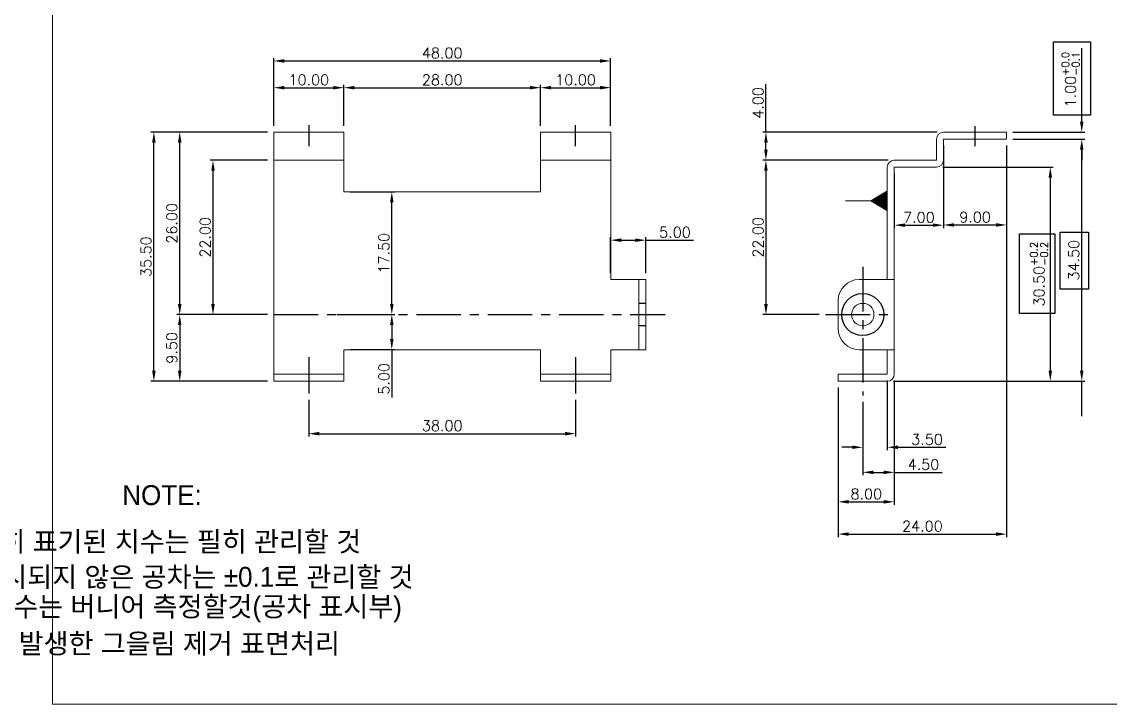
# Model space of a CAD drawing. Header units: millimetres. Extents: x 15 to 865, y 42 to 235.
# Drawn here: x 584.6 to 739.7, y 42.2 to 139.5 of the extents above; entities that cross this region are included whole.
import ezdxf

# ---------------------------------------------------------------- set-up
doc = ezdxf.new("R2010")
doc.units = ezdxf.units.MM
doc.header["$LTSCALE"] = 0.5
doc.linetypes.add('CENTERX2', pattern=[20.32, 12.7, -2.54, 2.54, -2.54])
doc.linetypes.add('HIDDEN', pattern=[1.905, 1.27, -0.635])
doc.layers.add('4', color=2, linetype='HIDDEN')
doc.layers.add('CENTER', color=1, linetype='CENTERX2')
doc.styles.add('USER2', font='SIMPLEX.SHX')
doc.dimstyles.new('BASE60', dxfattribs={"dimscale": 0.6, "dimtxt": 2.5, "dimasz": 2.5, "dimexe": 0.7, "dimexo": 1.5, "dimtad": 1, "dimzin": 1, "dimdsep": 46, "dimtxsty": 'USER2', "dimcen": 0, "dimclrd": 6, "dimclre": 6, "dimclrt": 3, "dimadec": 0, "dimazin": 0, "dimtfac": 1, "dimtofl": 0, "dimtmove": 0, "dimatfit": 3, "dimfxl": 1, "dimtolj": 1, "dimtzin": 0, "dimlwe": -1, "dimarcsym": 0})

# ---------------------------------------------------------------- blocks, each defined once
blk = doc.blocks.new('*D132')
at = {"layer": '4', "color": 6, "linetype": 'ByBlock'}
for p, q in [((620.5, 124.67), (620.5, 134.33)), ((668.5, 124.67), (668.5, 134.33))]:
    blk.add_line(p, q, dxfattribs=at)
at = {"layer": '4', "color": 6, "linetype": 'ByBlock', "lineweight": -2}
blk.add_line((622, 133.91), (667, 133.91), dxfattribs=at)
at = {"layer": '4', "color": 6, "linetype": 'ByBlock'}
for points in [[(622, 134.16), (622, 133.66), (620.5, 133.91)], [(667, 134.16), (667, 133.66), (668.5, 133.91)]]:
    blk.add_solid(points, dxfattribs=at)
at = {"layer": 'Defpoints', "color": 0, "linetype": 'ByBlock'}
for p in [(668.5, 133.91), (620.5, 123.77), (668.5, 123.77)]:
    blk.add_point(p, dxfattribs=at)
at = {"layer": '4', "color": 3, "linetype": 'ByBlock', "insert": (644.5, 135.04), "char_height": 1.5, "attachment_point": 5, "style": 'USER2'}
blk.add_mtext('\\A1;48.00', dxfattribs=at)
blk = doc.blocks.new('*D133')
at = {"layer": '4', "color": 6, "linetype": 'ByBlock'}
for p, q in [((620.5, 124.67), (620.5, 130.52)), ((630.5, 124.67), (630.5, 130.52))]:
    blk.add_line(p, q, dxfattribs=at)
at = {"layer": '4', "color": 6, "linetype": 'ByBlock', "lineweight": -2}
blk.add_line((622, 130.1), (629, 130.1), dxfattribs=at)
at = {"layer": '4', "color": 6, "linetype": 'ByBlock'}
for points in [[(622, 130.35), (622, 129.85), (620.5, 130.1)], [(629, 130.35), (629, 129.85), (630.5, 130.1)]]:
    blk.add_solid(points, dxfattribs=at)
at = {"layer": 'Defpoints', "color": 0, "linetype": 'ByBlock'}
for p in [(630.5, 130.1), (620.5, 123.77), (630.5, 123.77)]:
    blk.add_point(p, dxfattribs=at)
at = {"layer": '4', "color": 3, "linetype": 'ByBlock', "insert": (625.5, 131.22), "char_height": 1.5, "attachment_point": 5, "style": 'USER2'}
blk.add_mtext('\\A1;10.00', dxfattribs=at)
blk = doc.blocks.new('*D134')
at = {"layer": '4', "color": 6, "linetype": 'ByBlock'}
for p, q in [((630.5, 124.67), (630.5, 130.52)), ((658.5, 124.67), (658.5, 130.52))]:
    blk.add_line(p, q, dxfattribs=at)
at = {"layer": '4', "color": 6, "linetype": 'ByBlock', "lineweight": -2}
blk.add_line((632, 130.1), (657, 130.1), dxfattribs=at)
at = {"layer": '4', "color": 6, "linetype": 'ByBlock'}
for points in [[(632, 130.35), (632, 129.85), (630.5, 130.1)], [(657, 130.35), (657, 129.85), (658.5, 130.1)]]:
    blk.add_solid(points, dxfattribs=at)
at = {"layer": 'Defpoints', "color": 0, "linetype": 'ByBlock'}
for p in [(658.5, 130.1), (630.5, 123.77), (658.5, 123.77)]:
    blk.add_point(p, dxfattribs=at)
at = {"layer": '4', "color": 3, "linetype": 'ByBlock', "insert": (644.5, 131.22), "char_height": 1.5, "attachment_point": 5, "style": 'USER2'}
blk.add_mtext('\\A1;28.00', dxfattribs=at)
blk = doc.blocks.new('*D135')
at = {"layer": '4', "color": 6, "linetype": 'ByBlock'}
for p, q in [((658.5, 124.67), (658.5, 130.52)), ((668.5, 124.67), (668.5, 130.52))]:
    blk.add_line(p, q, dxfattribs=at)
at = {"layer": '4', "color": 6, "linetype": 'ByBlock', "lineweight": -2}
blk.add_line((660, 130.1), (667, 130.1), dxfattribs=at)
at = {"layer": '4', "color": 6, "linetype": 'ByBlock'}
for points in [[(660, 130.35), (660, 129.85), (658.5, 130.1)], [(667, 130.35), (667, 129.85), (668.5, 130.1)]]:
    blk.add_solid(points, dxfattribs=at)
at = {"layer": 'Defpoints', "color": 0, "linetype": 'ByBlock'}
for p in [(668.5, 130.1), (658.5, 123.77), (668.5, 123.77)]:
    blk.add_point(p, dxfattribs=at)
at = {"layer": '4', "color": 3, "linetype": 'ByBlock', "insert": (663.5, 131.22), "char_height": 1.5, "attachment_point": 5, "style": 'USER2'}
blk.add_mtext('\\A1;10.00', dxfattribs=at)
blk = doc.blocks.new('*D136')
at = {"layer": '4', "color": 6, "linetype": 'ByBlock'}
for p, q in [((631.4, 115.27), (637.74, 115.27)), ((629.56, 97.77), (637.74, 97.77))]:
    blk.add_line(p, q, dxfattribs=at)
at = {"layer": '4', "color": 6, "linetype": 'ByBlock', "lineweight": -2}
blk.add_line((637.32, 99.27), (637.32, 113.77), dxfattribs=at)
at = {"layer": '4', "color": 6, "linetype": 'ByBlock'}
for points in [[(637.07, 113.77), (637.57, 113.77), (637.32, 115.27)], [(637.07, 99.27), (637.57, 99.27), (637.32, 97.77)]]:
    blk.add_solid(points, dxfattribs=at)
at = {"layer": 'Defpoints', "color": 0, "linetype": 'ByBlock'}
for p in [(630.5, 115.27), (637.32, 115.27), (628.66, 97.77)]:
    blk.add_point(p, dxfattribs=at)
at = {"layer": '4', "color": 3, "linetype": 'ByBlock', "insert": (636.2, 106.52), "char_height": 1.5, "attachment_point": 5, "rotation": 90, "style": 'USER2'}
blk.add_mtext('\\A1;17.50', dxfattribs=at)
blk = doc.blocks.new('*D137')
at = {"layer": '4', "color": 6, "linetype": 'ByBlock'}
for p, q in [((629.56, 97.77), (637.74, 97.77)), ((631.4, 92.77), (637.74, 92.77))]:
    blk.add_line(p, q, dxfattribs=at)
at = {"layer": '4', "color": 6, "linetype": 'ByBlock', "lineweight": -2}
for p, q in [((637.32, 96.27), (637.32, 94.27)), ((637.32, 92.77), (637.32, 85.95))]:
    blk.add_line(p, q, dxfattribs=at)
at = {"layer": '4', "color": 6, "linetype": 'ByBlock'}
for points in [[(637.07, 96.27), (637.57, 96.27), (637.32, 97.77)], [(637.07, 94.27), (637.57, 94.27), (637.32, 92.77)]]:
    blk.add_solid(points, dxfattribs=at)
at = {"layer": 'Defpoints', "color": 0, "linetype": 'ByBlock'}
for p in [(628.66, 97.77), (630.5, 92.77), (637.32, 92.77)]:
    blk.add_point(p, dxfattribs=at)
at = {"layer": '4', "color": 3, "linetype": 'ByBlock', "insert": (636.2, 88.61), "char_height": 1.5, "attachment_point": 5, "rotation": 90, "style": 'USER2'}
blk.add_mtext('\\A1;5.00', dxfattribs=at)
blk = doc.blocks.new('*D138')
at = {"layer": '4', "color": 6, "linetype": 'ByBlock'}
for p, q in [((619.6, 97.77), (606.69, 97.77)), ((619.6, 88.27), (606.69, 88.27))]:
    blk.add_line(p, q, dxfattribs=at)
at = {"layer": '4', "color": 6, "linetype": 'ByBlock', "lineweight": -2}
blk.add_line((607.11, 96.27), (607.11, 89.77), dxfattribs=at)
at = {"layer": '4', "color": 6, "linetype": 'ByBlock'}
for points in [[(606.86, 96.27), (607.36, 96.27), (607.11, 97.77)], [(606.86, 89.77), (607.36, 89.77), (607.11, 88.27)]]:
    blk.add_solid(points, dxfattribs=at)
at = {"layer": 'Defpoints', "color": 0, "linetype": 'ByBlock'}
for p in [(620.5, 97.77), (607.11, 88.27), (620.5, 88.27)]:
    blk.add_point(p, dxfattribs=at)
at = {"layer": '4', "color": 3, "linetype": 'ByBlock', "insert": (605.99, 93.02), "char_height": 1.5, "attachment_point": 5, "rotation": 90, "style": 'USER2'}
blk.add_mtext('\\A1;9.50', dxfattribs=at)
blk = doc.blocks.new('*D139')
at = {"layer": '4', "color": 6, "linetype": 'ByBlock'}
for p, q in [((619.6, 123.77), (606.69, 123.77)), ((619.6, 97.77), (606.69, 97.77))]:
    blk.add_line(p, q, dxfattribs=at)
at = {"layer": '4', "color": 6, "linetype": 'ByBlock', "lineweight": -2}
blk.add_line((607.11, 99.27), (607.11, 122.27), dxfattribs=at)
at = {"layer": '4', "color": 6, "linetype": 'ByBlock'}
for points in [[(606.86, 122.27), (607.36, 122.27), (607.11, 123.77)], [(606.86, 99.27), (607.36, 99.27), (607.11, 97.77)]]:
    blk.add_solid(points, dxfattribs=at)
at = {"layer": 'Defpoints', "color": 0, "linetype": 'ByBlock'}
for p in [(607.11, 123.77), (620.5, 123.77), (620.5, 97.77)]:
    blk.add_point(p, dxfattribs=at)
at = {"layer": '4', "color": 3, "linetype": 'ByBlock', "insert": (605.99, 110.77), "char_height": 1.5, "attachment_point": 5, "rotation": 90, "style": 'USER2'}
blk.add_mtext('\\A1;26.00', dxfattribs=at)
blk = doc.blocks.new('*D140')
at = {"layer": '4', "color": 6, "linetype": 'ByBlock'}
for p, q in [((619.6, 119.77), (611.43, 119.77)), ((619.6, 97.77), (611.43, 97.77))]:
    blk.add_line(p, q, dxfattribs=at)
at = {"layer": '4', "color": 6, "linetype": 'ByBlock', "lineweight": -2}
blk.add_line((611.85, 99.27), (611.85, 118.27), dxfattribs=at)
at = {"layer": '4', "color": 6, "linetype": 'ByBlock'}
for points in [[(611.6, 118.27), (612.1, 118.27), (611.85, 119.77)], [(611.6, 99.27), (612.1, 99.27), (611.85, 97.77)]]:
    blk.add_solid(points, dxfattribs=at)
at = {"layer": 'Defpoints', "color": 0, "linetype": 'ByBlock'}
for p in [(611.85, 119.77), (620.5, 119.77), (620.5, 97.77)]:
    blk.add_point(p, dxfattribs=at)
at = {"layer": '4', "color": 3, "linetype": 'ByBlock', "insert": (610.73, 108.77), "char_height": 1.5, "attachment_point": 5, "rotation": 90, "style": 'USER2'}
blk.add_mtext('\\A1;22.00', dxfattribs=at)
blk = doc.blocks.new('*D141')
at = {"layer": '4', "color": 6, "linetype": 'ByBlock'}
for p, q in [((668.5, 103.67), (668.5, 108.79)), ((673.5, 103.67), (673.5, 108.79))]:
    blk.add_line(p, q, dxfattribs=at)
at = {"layer": '4', "color": 6, "linetype": 'ByBlock', "lineweight": -2}
for p, q in [((670, 108.37), (672, 108.37)), ((673.5, 108.37), (680.32, 108.37))]:
    blk.add_line(p, q, dxfattribs=at)
at = {"layer": '4', "color": 6, "linetype": 'ByBlock'}
for points in [[(670, 108.62), (670, 108.12), (668.5, 108.37)], [(672, 108.62), (672, 108.12), (673.5, 108.37)]]:
    blk.add_solid(points, dxfattribs=at)
at = {"layer": 'Defpoints', "color": 0, "linetype": 'ByBlock'}
for p in [(673.5, 108.37), (668.5, 102.77), (673.5, 102.77)]:
    blk.add_point(p, dxfattribs=at)
at = {"layer": '4', "color": 3, "linetype": 'ByBlock', "insert": (677.66, 109.5), "char_height": 1.5, "attachment_point": 5, "style": 'USER2'}
blk.add_mtext('\\A1;5.00', dxfattribs=at)
blk = doc.blocks.new('*D142')
at = {"layer": '4', "color": 6, "linetype": 'ByBlock'}
for p, q in [((708.91, 117.87), (708.91, 110.09)), ((715.91, 118.87), (715.91, 110.09))]:
    blk.add_line(p, q, dxfattribs=at)
at = {"layer": '4', "color": 6, "linetype": 'ByBlock', "lineweight": -2}
blk.add_line((710.41, 110.51), (714.41, 110.51), dxfattribs=at)
at = {"layer": '4', "color": 6, "linetype": 'ByBlock'}
for points in [[(710.41, 110.76), (710.41, 110.26), (708.91, 110.51)], [(714.41, 110.76), (714.41, 110.26), (715.91, 110.51)]]:
    blk.add_solid(points, dxfattribs=at)
at = {"layer": 'Defpoints', "color": 0, "linetype": 'ByBlock'}
for p in [(715.91, 119.77), (708.91, 118.77), (715.91, 110.51)]:
    blk.add_point(p, dxfattribs=at)
at = {"layer": '4', "color": 3, "linetype": 'ByBlock', "insert": (712.41, 111.63), "char_height": 1.5, "attachment_point": 5, "style": 'USER2'}
blk.add_mtext('\\A1;7.00', dxfattribs=at)
blk = doc.blocks.new('*D143')
at = {"layer": '4', "color": 6, "linetype": 'ByBlock', "lineweight": -2}
for p, q in [((690.62, 123.77), (690.62, 130.59)), ((690.62, 121.27), (690.62, 122.27))]:
    blk.add_line(p, q, dxfattribs=at)
at = {"layer": '4', "color": 6, "linetype": 'ByBlock'}
for p, q in [((715.01, 123.77), (690.2, 123.77)), ((708.01, 119.77), (690.2, 119.77))]:
    blk.add_line(p, q, dxfattribs=at)
for points in [[(690.37, 122.27), (690.87, 122.27), (690.62, 123.77)], [(690.37, 121.27), (690.87, 121.27), (690.62, 119.77)]]:
    blk.add_solid(points, dxfattribs=at)
at = {"layer": 'Defpoints', "color": 0, "linetype": 'ByBlock'}
for p in [(690.62, 123.77), (715.91, 123.77), (708.91, 119.77)]:
    blk.add_point(p, dxfattribs=at)
at = {"layer": '4', "color": 3, "linetype": 'ByBlock', "insert": (689.5, 127.93), "char_height": 1.5, "attachment_point": 5, "rotation": 90, "style": 'USER2'}
blk.add_mtext('\\A1;4.00', dxfattribs=at)
blk = doc.blocks.new('*D144')
at = {"layer": '4', "color": 6, "linetype": 'ByBlock'}
for p, q in [((715.91, 121.87), (715.91, 110.12)), ((724.91, 121.87), (724.91, 110.12))]:
    blk.add_line(p, q, dxfattribs=at)
at = {"layer": '4', "color": 6, "linetype": 'ByBlock', "lineweight": -2}
blk.add_line((717.41, 110.54), (723.41, 110.54), dxfattribs=at)
at = {"layer": '4', "color": 6, "linetype": 'ByBlock'}
for points in [[(717.41, 110.79), (717.41, 110.29), (715.91, 110.54)], [(723.41, 110.79), (723.41, 110.29), (724.91, 110.54)]]:
    blk.add_solid(points, dxfattribs=at)
at = {"layer": 'Defpoints', "color": 0, "linetype": 'ByBlock'}
for p in [(715.91, 122.77), (724.91, 122.77), (724.91, 110.54)]:
    blk.add_point(p, dxfattribs=at)
at = {"layer": '4', "color": 3, "linetype": 'ByBlock', "insert": (720.41, 111.66), "char_height": 1.5, "attachment_point": 5, "style": 'USER2'}
blk.add_mtext('\\A1;9.00', dxfattribs=at)
blk = doc.blocks.new('*D145')
at = {"layer": '4', "color": 6, "linetype": 'ByBlock'}
for p, q in [((708.01, 119.77), (690.2, 119.77)), ((698.2, 97.77), (690.2, 97.77))]:
    blk.add_line(p, q, dxfattribs=at)
at = {"layer": '4', "color": 6, "linetype": 'ByBlock', "lineweight": -2}
blk.add_line((690.62, 118.27), (690.62, 99.27), dxfattribs=at)
at = {"layer": '4', "color": 6, "linetype": 'ByBlock'}
for points in [[(690.37, 118.27), (690.87, 118.27), (690.62, 119.77)], [(690.37, 99.27), (690.87, 99.27), (690.62, 97.77)]]:
    blk.add_solid(points, dxfattribs=at)
at = {"layer": 'Defpoints', "color": 0, "linetype": 'ByBlock'}
for p in [(708.91, 119.77), (690.62, 97.77), (699.1, 97.77)]:
    blk.add_point(p, dxfattribs=at)
at = {"layer": '4', "color": 3, "linetype": 'ByBlock', "insert": (689.5, 108.77), "char_height": 1.5, "attachment_point": 5, "rotation": 90, "style": 'USER2'}
blk.add_mtext('\\A1;22.00', dxfattribs=at)
blk = doc.blocks.new('*D146')
at = {"layer": '4', "color": 6, "linetype": 'ByBlock'}
for p, q in [((625.5, 85.6), (625.5, 80.38)), ((663.5, 85.6), (663.5, 80.38))]:
    blk.add_line(p, q, dxfattribs=at)
at = {"layer": '4', "color": 6, "linetype": 'ByBlock', "lineweight": -2}
blk.add_line((627, 80.8), (662, 80.8), dxfattribs=at)
at = {"layer": '4', "color": 6, "linetype": 'ByBlock'}
for points in [[(627, 81.05), (627, 80.55), (625.5, 80.8)], [(662, 81.05), (662, 80.55), (663.5, 80.8)]]:
    blk.add_solid(points, dxfattribs=at)
at = {"layer": 'Defpoints', "color": 0, "linetype": 'ByBlock'}
for p in [(625.5, 86.5), (663.5, 86.5), (663.5, 80.8)]:
    blk.add_point(p, dxfattribs=at)
at = {"layer": '4', "color": 3, "linetype": 'ByBlock', "insert": (644.5, 81.93), "char_height": 1.5, "attachment_point": 5, "style": 'USER2'}
blk.add_mtext('\\A1;38.00', dxfattribs=at)
blk = doc.blocks.new('*D147')
at = {"layer": '4', "color": 6, "linetype": 'ByBlock'}
for p, q in [((715.81, 118.77), (731.55, 118.77)), ((708.81, 88.27), (731.55, 88.27))]:
    blk.add_line(p, q, dxfattribs=at)
at = {"layer": '4', "color": 6, "linetype": 'ByBlock', "lineweight": -2}
blk.add_line((731.13, 117.27), (731.13, 89.77), dxfattribs=at)
at = {"layer": '4', "color": 6, "linetype": 'ByBlock'}
for points in [[(730.88, 117.27), (731.38, 117.27), (731.13, 118.77)], [(730.88, 89.77), (731.38, 89.77), (731.13, 88.27)]]:
    blk.add_solid(points, dxfattribs=at)
at = {"layer": 'Defpoints', "color": 0, "linetype": 'ByBlock'}
for p in [(714.91, 118.77), (707.91, 88.27), (731.13, 88.27)]:
    blk.add_point(p, dxfattribs=at)
at = {"layer": '4', "color": 3, "linetype": 'ByBlock', "insert": (729.53, 103.52), "char_height": 1.5, "attachment_point": 5, "rotation": 90, "style": 'USER2'}
blk.add_mtext('\\A1;30.50{\\H0.7x;\\S+0.2^ -0.2;}', dxfattribs=at)
blk = doc.blocks.new('*D148')
at = {"layer": '4', "color": 6, "linetype": 'ByBlock'}
for p, q in [((725.81, 122.77), (736.03, 122.77)), ((708.81, 88.27), (736.03, 88.27))]:
    blk.add_line(p, q, dxfattribs=at)
at = {"layer": '4', "color": 6, "linetype": 'ByBlock', "lineweight": -2}
blk.add_line((735.61, 89.77), (735.61, 121.27), dxfattribs=at)
at = {"layer": '4', "color": 6, "linetype": 'ByBlock'}
for points in [[(735.36, 121.27), (735.86, 121.27), (735.61, 122.77)], [(735.36, 89.77), (735.86, 89.77), (735.61, 88.27)]]:
    blk.add_solid(points, dxfattribs=at)
at = {"layer": 'Defpoints', "color": 0, "linetype": 'ByBlock'}
for p in [(724.91, 122.77), (735.61, 122.77), (707.91, 88.27)]:
    blk.add_point(p, dxfattribs=at)
at = {"layer": '4', "color": 3, "linetype": 'ByBlock', "insert": (734.49, 105.52), "char_height": 1.5, "attachment_point": 5, "rotation": 90, "style": 'USER2'}
blk.add_mtext('\\A1;34.50', dxfattribs=at)
blk = doc.blocks.new('*D149')
at = {"layer": '4', "color": 6, "linetype": 'ByBlock', "lineweight": -2}
for p, q in [((735.61, 125.27), (735.61, 135.73)), ((735.61, 121.27), (735.61, 119.77))]:
    blk.add_line(p, q, dxfattribs=at)
at = {"layer": '4', "color": 6, "linetype": 'ByBlock'}
for p, q in [((725.81, 123.77), (736.03, 123.77)), ((725.81, 122.77), (736.03, 122.77))]:
    blk.add_line(p, q, dxfattribs=at)
for points in [[(735.36, 125.27), (735.86, 125.27), (735.61, 123.77)], [(735.36, 121.27), (735.86, 121.27), (735.61, 122.77)]]:
    blk.add_solid(points, dxfattribs=at)
at = {"layer": 'Defpoints', "color": 0, "linetype": 'ByBlock'}
for p in [(724.91, 123.77), (724.91, 122.77), (735.61, 123.77)]:
    blk.add_point(p, dxfattribs=at)
at = {"layer": '4', "color": 3, "linetype": 'ByBlock', "insert": (734.01, 131.25), "char_height": 1.5, "attachment_point": 5, "rotation": 90, "style": 'USER2'}
blk.add_mtext('\\A1;1.00{\\H0.7x;\\S+0.0^ -0.1;}', dxfattribs=at)
blk = doc.blocks.new('*D150')
at = {"layer": '4', "color": 6, "linetype": 'ByBlock'}
for p, q in [((707.91, 88.37), (707.91, 78.44)), ((704.41, 85.36), (704.41, 78.44))]:
    blk.add_line(p, q, dxfattribs=at)
at = {"layer": '4', "color": 6, "linetype": 'ByBlock', "lineweight": -2}
for p, q in [((702.91, 78.86), (701.41, 78.86)), ((709.41, 78.86), (716.23, 78.86))]:
    blk.add_line(p, q, dxfattribs=at)
at = {"layer": '4', "color": 6, "linetype": 'ByBlock'}
for points in [[(702.91, 79.11), (702.91, 78.61), (704.41, 78.86)], [(709.41, 79.11), (709.41, 78.61), (707.91, 78.86)]]:
    blk.add_solid(points, dxfattribs=at)
at = {"layer": 'Defpoints', "color": 0, "linetype": 'ByBlock'}
for p in [(707.91, 89.27), (704.41, 86.26), (707.91, 78.86)]:
    blk.add_point(p, dxfattribs=at)
at = {"layer": '4', "color": 3, "linetype": 'ByBlock', "insert": (713.57, 79.98), "char_height": 1.5, "attachment_point": 5, "style": 'USER2'}
blk.add_mtext('\\A1;3.50', dxfattribs=at)
blk = doc.blocks.new('*D151')
at = {"layer": '4', "color": 6, "linetype": 'ByBlock'}
for p, q in [((708.91, 88.37), (708.91, 74.87)), ((704.41, 85.36), (704.41, 74.87))]:
    blk.add_line(p, q, dxfattribs=at)
at = {"layer": '4', "color": 6, "linetype": 'ByBlock', "lineweight": -2}
for p, q in [((705.91, 75.29), (707.41, 75.29)), ((708.91, 75.29), (715.73, 75.29))]:
    blk.add_line(p, q, dxfattribs=at)
at = {"layer": '4', "color": 6, "linetype": 'ByBlock'}
for points in [[(705.91, 75.54), (705.91, 75.04), (704.41, 75.29)], [(707.41, 75.54), (707.41, 75.04), (708.91, 75.29)]]:
    blk.add_solid(points, dxfattribs=at)
at = {"layer": 'Defpoints', "color": 0, "linetype": 'ByBlock'}
for p in [(708.91, 89.27), (704.41, 86.26), (708.91, 75.29)]:
    blk.add_point(p, dxfattribs=at)
at = {"layer": '4', "color": 3, "linetype": 'ByBlock', "insert": (713.07, 76.41), "char_height": 1.5, "attachment_point": 5, "style": 'USER2'}
blk.add_mtext('\\A1;4.50', dxfattribs=at)
blk = doc.blocks.new('*D152')
at = {"layer": '4', "color": 6, "linetype": 'ByBlock'}
for p, q in [((700.91, 87.37), (700.91, 70.67)), ((708.91, 88.37), (708.91, 70.67))]:
    blk.add_line(p, q, dxfattribs=at)
at = {"layer": '4', "color": 6, "linetype": 'ByBlock', "lineweight": -2}
blk.add_line((702.41, 71.09), (707.41, 71.09), dxfattribs=at)
at = {"layer": '4', "color": 6, "linetype": 'ByBlock'}
for points in [[(702.41, 71.34), (702.41, 70.84), (700.91, 71.09)], [(707.41, 71.34), (707.41, 70.84), (708.91, 71.09)]]:
    blk.add_solid(points, dxfattribs=at)
at = {"layer": 'Defpoints', "color": 0, "linetype": 'ByBlock'}
for p in [(708.91, 89.27), (700.91, 88.27), (708.91, 71.09)]:
    blk.add_point(p, dxfattribs=at)
at = {"layer": '4', "color": 3, "linetype": 'ByBlock', "insert": (704.91, 72.21), "char_height": 1.5, "attachment_point": 5, "style": 'USER2'}
blk.add_mtext('\\A1;8.00', dxfattribs=at)
blk = doc.blocks.new('*D176')
at = {"layer": '4', "color": 6, "linetype": 'ByBlock'}
for p, q in [((619.6, 123.77), (603.01, 123.77)), ((619.6, 88.27), (603.01, 88.27))]:
    blk.add_line(p, q, dxfattribs=at)
at = {"layer": '4', "color": 6, "linetype": 'ByBlock', "lineweight": -2}
blk.add_line((603.43, 89.77), (603.43, 122.27), dxfattribs=at)
at = {"layer": '4', "color": 6, "linetype": 'ByBlock'}
for points in [[(603.18, 122.27), (603.68, 122.27), (603.43, 123.77)], [(603.18, 89.77), (603.68, 89.77), (603.43, 88.27)]]:
    blk.add_solid(points, dxfattribs=at)
at = {"layer": 'Defpoints', "color": 0, "linetype": 'ByBlock'}
for p in [(603.43, 123.77), (620.5, 123.77), (620.5, 88.27)]:
    blk.add_point(p, dxfattribs=at)
at = {"layer": '4', "color": 3, "linetype": 'ByBlock', "insert": (602.3, 106.02), "char_height": 1.5, "attachment_point": 5, "rotation": 90, "style": 'USER2'}
blk.add_mtext('\\A1;35.50', dxfattribs=at)
blk = doc.blocks.new('*D177')
at = {"layer": '4', "color": 6, "linetype": 'ByBlock'}
for p, q in [((724.91, 121.87), (724.91, 66.07)), ((700.91, 87.37), (700.91, 66.07))]:
    blk.add_line(p, q, dxfattribs=at)
at = {"layer": '4', "color": 6, "linetype": 'ByBlock', "lineweight": -2}
blk.add_line((702.41, 66.49), (723.41, 66.49), dxfattribs=at)
at = {"layer": '4', "color": 6, "linetype": 'ByBlock'}
for points in [[(702.41, 66.74), (702.41, 66.24), (700.91, 66.49)], [(723.41, 66.74), (723.41, 66.24), (724.91, 66.49)]]:
    blk.add_solid(points, dxfattribs=at)
at = {"layer": 'Defpoints', "color": 0, "linetype": 'ByBlock'}
for p in [(724.91, 122.77), (700.91, 88.27), (724.91, 66.49)]:
    blk.add_point(p, dxfattribs=at)
at = {"layer": '4', "color": 3, "linetype": 'ByBlock', "insert": (712.91, 67.62), "char_height": 1.5, "attachment_point": 5, "style": 'USER2'}
blk.add_mtext('\\A1;24.00', dxfattribs=at)

msp = doc.modelspace()

# ---------------------------------------------------------------- linework, layer by layer
at = {"color": 6, "lineweight": 9}
for p, q in [((589.004, 234.77), (589.004, 42.245)), ((701.934, 113.978), (707.911, 113.978)), ((865.277, 42.245), (589.004, 42.245))]:
    msp.add_line(p, q, dxfattribs=at)
at = {"color": 7, "linetype": 'Continuous', "lineweight": 15}
for p, q in [((620.502, 88.268), (620.502, 123.768)), ((630.502, 123.768), (620.502, 123.768)), ((630.502, 115.268), (630.502, 123.768)), ((658.502, 123.768), (668.502, 123.768)), ((658.502, 123.768), (658.502, 115.268)), ((668.502, 123.768), (668.502, 102.768)), ((714.911, 122.768), (714.911, 119.768)), ((723.911, 123.768), (715.911, 123.768)), ((723.911, 122.768), (715.911, 122.768)), ((715.911, 122.768), (715.911, 119.768)), ((723.911, 123.768), (724.911, 123.768)), ((724.911, 122.768), (723.911, 122.768)), ((724.911, 123.768), (724.911, 122.768)), ((620.502, 119.768), (630.502, 119.768)), ((658.502, 119.768), (668.502, 119.768)), ((714.911, 119.768), (708.911, 119.768)), ((668.502, 102.768), (668.502, 118.768)), ((707.911, 118.768), (707.911, 102.768)), ((714.911, 118.768), (708.911, 118.768)), ((708.911, 118.768), (708.911, 89.268)), ((658.502, 115.268), (630.502, 115.268)), ((668.502, 102.768), (673.502, 102.768)), ((672.502, 102.768), (672.502, 92.768)), ((673.502, 102.768), (673.502, 92.768)), ((703.911, 102.768), (708.911, 102.768)), ((700.911, 99.768), (700.911, 95.768)), ((630.502, 92.768), (658.502, 92.768)), ((630.502, 92.768), (630.502, 88.268)), ((658.502, 92.768), (658.502, 88.268)), ((668.502, 92.768), (673.502, 92.768)), ((668.502, 92.768), (668.502, 88.268)), ((703.911, 92.768), (708.911, 92.768)), ((707.911, 92.768), (707.911, 89.268)), ((630.502, 89.268), (620.502, 89.268)), ((668.502, 89.268), (658.502, 89.268)), ((707.911, 89.268), (700.911, 89.268)), ((700.911, 89.268), (700.911, 88.268)), ((630.502, 88.268), (620.502, 88.268)), ((668.502, 88.268), (658.502, 88.268)), ((707.911, 88.268), (700.911, 88.268))]:
    msp.add_line(p, q, dxfattribs=at)
at = {"color": 6, "lineweight": 9}
msp.add_lwpolyline([(705.411, 113.978, 0, 3, 0), (707.911, 113.978, 3, 3, 0)], format="xyseb", dxfattribs=at)
at = {"color": 7, "linetype": 'Continuous', "lineweight": 15}
msp.add_circle((704.411, 97.768), 1.6, dxfattribs=at)
for centre, radius, start, end in [((715.911, 122.768), 1, 90, 180), ((708.911, 118.768), 1, 90, 180), ((714.911, 119.768), 1, 270, 0), ((703.911, 99.768), 3, 90, 180), ((703.911, 95.768), 3, 180, 270), ((707.911, 89.268), 1, 270, 0)]:
    msp.add_arc(centre, radius, start, end, dxfattribs=at)
at = {"layer": '4', "color": 2, "linetype": 'ByBlock'}
for p, q in [((673.502, 99.368), (672.502, 99.368)), ((673.502, 96.168), (672.502, 96.168))]:
    msp.add_line(p, q, dxfattribs=at)
at = {"layer": '4', "color": 6, "linetype": 'ByBlock'}
msp.add_line((735.612, 83.314), (735.612, 88.268), dxfattribs=at)
for points in [[(731.584, 136.65), (736.861, 136.65), (736.861, 126.18), (731.584, 126.18)], [(726.754, 109.283), (731.777, 109.283), (731.777, 97.904), (726.754, 97.904)], [(732.516, 109.526), (736.554, 109.526), (736.554, 101.375), (732.516, 101.375)]]:
    msp.add_lwpolyline(points, close=True, dxfattribs=at)
msp.add_circle((704.411, 97.768), 3, dxfattribs=at)
at = {"layer": 'CENTER'}
for p, q in [((625.502, 124.768), (625.502, 121.768)), ((663.502, 121.768), (663.502, 124.768)), ((720.411, 121.768), (720.411, 124.598)), ((704.411, 104.582), (704.411, 86.257)), ((620.502, 97.768), (676.267, 97.768)), ((699.097, 97.768), (709.225, 97.768)), ((625.502, 91.696), (625.502, 86.501)), ((663.502, 91.696), (663.502, 86.501))]:
    msp.add_line(p, q, dxfattribs=at)

# ---------------------------------------------------------------- texts
at = {"color": 2, "char_height": 2.835, "attachment_point": 5, "style": 'USER2'}
for s, insert in [('{\\fGulim|b0|i0|c129|p50;NOTE:}', (604.588, 72.021)), ('{\\fGulim|b0|i0|c129|p50;도면상에 특별히 표기된 치수는 필히 관리할 것}', (596.072, 65.275)), ('{\\fGulim|b0|i0|c129|p50;도면상에 특별히 표시되지 않은 공차는 ±0.1로 관리할 것 }', (595.868, 60.248)), ('{\\fGulim|b0|i0|c129|p50;관리해야할 외관 치수는 버니어 측정할것(공차 표시부)}', (595.819, 55.748)), ('{\\fGulim|b0|i0|c129|p50;레이저커팅시 발생한 그을림 제거 표면처리 }', (595.857, 50.747))]:
    msp.add_mtext(s, dxfattribs=dict(at, insert=insert))

# ---------------------------------------------------------------- dimensions: what is measured, and where the dimension line sits
at = {"layer": '4', "color": 6, "linetype": 'ByBlock'}
for base, p1, p2, text, picture, middle in [((735.612, 123.768), (724.911, 122.768), (724.911, 123.768), '<>{\\H0.7x;\\S+0.0^ -0.1;}', '*D149', (734.012, 131.25)), ((731.126, 88.268), (714.911, 118.768), (707.911, 88.268), '<>{\\H0.7x;\\S+0.2^ -0.2;}', '*D147', (729.526, 103.518))]:
    dim = msp.add_linear_dim(base=base, p1=p1, p2=p2, angle=90, text=text, dimstyle='BASE60', override={"dimarcsym": 1}, dxfattribs=at)
    dim.commit()
    dim.dimension.update_dxf_attribs({"geometry": picture, "text_midpoint": middle})
for base, p1, p2, picture, middle in [((668.502, 133.913), (620.502, 123.768), (668.502, 123.768), '*D132', (644.502, 135.038)), ((630.502, 130.099), (620.502, 123.768), (630.502, 123.768), '*D133', (625.502, 131.224)), ((658.502, 130.099), (630.502, 123.768), (658.502, 123.768), '*D134', (644.502, 131.224)), ((668.502, 130.099), (658.502, 123.768), (668.502, 123.768), '*D135', (663.502, 131.224)), ((724.911, 66.494), (700.911, 88.268), (724.911, 122.768), '*D177', (712.911, 67.619)), ((724.911, 110.539), (715.911, 122.768), (724.911, 122.768), '*D144', (720.411, 111.664)), ((715.911, 110.508), (708.911, 118.768), (715.911, 119.768), '*D142', (712.411, 111.633)), ((673.502, 108.373), (668.502, 102.768), (673.502, 102.768), '*D141', (677.662, 109.498)), ((708.911, 71.089), (700.911, 88.268), (708.911, 89.268), '*D152', (704.911, 72.214)), ((707.911, 78.856), (704.411, 86.257), (707.911, 89.268), '*D150', (713.572, 79.981)), ((708.911, 75.287), (704.411, 86.257), (708.911, 89.268), '*D151', (713.072, 76.412)), ((663.502, 80.803), (625.502, 86.501), (663.502, 86.501), '*D146', (644.502, 81.928))]:
    dim = msp.add_linear_dim(base=base, p1=p1, p2=p2, dimstyle='BASE60', override={"dimarcsym": 1}, dxfattribs=at)
    dim.commit()
    dim.dimension.update_dxf_attribs({"geometry": picture, "text_midpoint": middle})
for base, p1, p2, picture, middle in [((690.622, 123.768), (708.911, 119.768), (715.911, 123.768), '*D143', (689.497, 127.929)), ((603.429, 123.768), (620.502, 88.268), (620.502, 123.768), '*D176', (602.304, 106.018)), ((607.115, 123.768), (620.502, 97.768), (620.502, 123.768), '*D139', (605.99, 110.768)), ((735.612, 122.768), (707.911, 88.268), (724.911, 122.768), '*D148', (734.487, 105.518)), ((611.851, 119.768), (620.502, 97.768), (620.502, 119.768), '*D140', (610.726, 108.768)), ((690.622, 97.768), (708.911, 119.768), (699.097, 97.768), '*D145', (689.497, 108.768)), ((637.32, 115.268), (628.665, 97.768), (630.502, 115.268), '*D136', (636.195, 106.518)), ((607.115, 88.268), (620.502, 97.768), (620.502, 88.268), '*D138', (605.99, 93.018)), ((637.32, 92.768), (628.665, 97.768), (630.502, 92.768), '*D137', (636.195, 88.607))]:
    dim = msp.add_linear_dim(base=base, p1=p1, p2=p2, angle=90, dimstyle='BASE60', override={"dimarcsym": 1}, dxfattribs=at)
    dim.commit()
    dim.dimension.update_dxf_attribs({"geometry": picture, "text_midpoint": middle})

doc.saveas('drawing.dxf')
